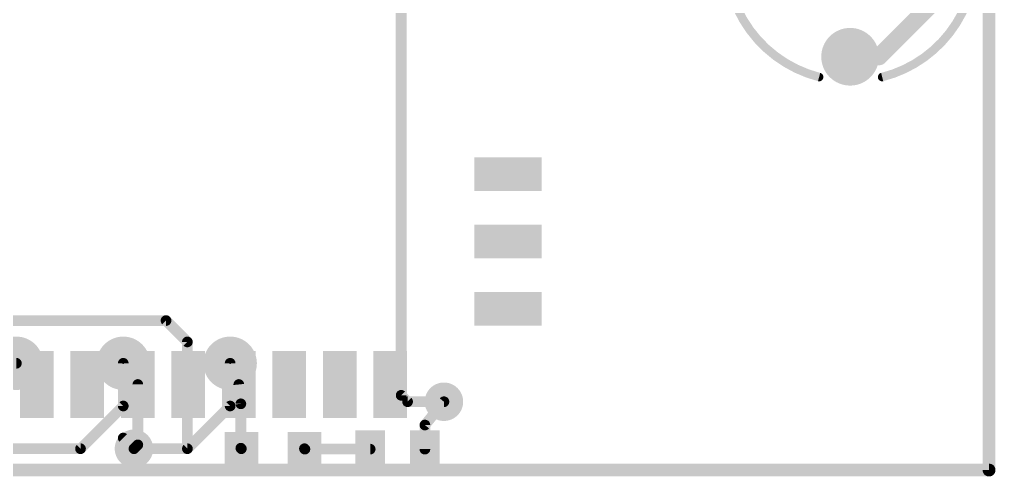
# Model space of a CAD drawing. Extents: x 0 to 54.4, y 0.4 to 50.9.
# Drawn here: x 31.06 to 54.25, y 0.36 to 11.22 of the extents above; entities that cross this region are included whole.
import ezdxf

# ---------------------------------------------------------------- set-up
doc = ezdxf.new("R2010")
doc.units = 0
for name, color, linetype in [('1', 22, 'CONTINUOUS'), ('16', 175, 'CONTINUOUS'), ('17', 82, 'CONTINUOUS'), ('18', 82, 'CONTINUOUS'), ('22', 253, 'CONTINUOUS'), ('24', 7, 'CONTINUOUS')]:
    doc.layers.add(name, color=color, linetype=linetype)

# ---------------------------------------------------------------- blocks, each defined once
blk = doc.blocks.new('RECT')
blk.add_solid([(-0.5, -0.5), (0.5, -0.5), (-0.5, 0.5), (0.5, 0.5)])
blk = doc.blocks.new('ROUNDP')
at = {"const_width": 0.5}
blk.add_lwpolyline([(0, -0.25, 1), (0, 0.25, 1), (0, -0.25)], format="xyb", dxfattribs=at)
blk = doc.blocks.new('PIE')
at = {"const_width": 0.5}
blk.add_lwpolyline([(0, -0.25, 1), (0, 0.25, 1), (0, -0.25)], format="xyb", dxfattribs=at)
blk = doc.blocks.new('ROUNDV')
at = {"const_width": 0.5}
blk.add_lwpolyline([(0, -0.25, 1), (0, 0.25, 1), (0, -0.25)], format="xyb", dxfattribs=at)

msp = doc.modelspace()

# ---------------------------------------------------------------- linework, layer by layer
at = {"layer": '1'}
for points, const_width in [([(54.102, 0.508), (54.102, 50.292)], 0.254), ([(51.4858, 10.3378), (53.34, 12.192)], 0.4064), ([(50.8, 10.3378), (51.4858, 10.3378)], 0.4064), ([(33.874, 2.544), (33.874, 1.108)], 0.254), ([(36.322, 2.084), (36.274, 2.544)], 0.254), ([(36.322, 2.084), (36.322, 1.028)], 0.254), ([(40.6956, 1.5796), (41.148, 2.1336)], 0.254), ([(40.6956, 1.0058), (40.6956, 1.5796)], 0.254), ([(33.874, 1.108), (33.782, 1.016)], 0.254), ([(36.322, 1.028), (36.334, 1.016)], 0.254), ([(37.8442, 1.0058), (37.834, 1.016)], 0.254), ([(39.3956, 1.0058), (37.8442, 1.0058)], 0.254), ([(0.508, 0.508), (54.102, 0.508)], 0.254)]:
    msp.add_lwpolyline(points, dxfattribs=dict(at, const_width=const_width))
for points, const_width in [([(50.8, 10.4394, 1), (50.8, 10.2362)], 0.2032), ([(51.414, 10.4096, 1), (51.5576, 10.266)], 0.2032), ([(51.4858, 10.2362, 1), (51.4858, 10.4394)], 0.2032), ([(33.9375, 2.544, 1), (33.8105, 2.544)], 0.127), ([(36.3372, 2.5506, 1), (36.2108, 2.5374)], 0.127), ([(36.3855, 2.084, 1), (36.2585, 2.084)], 0.127), ([(36.2588, 2.0774, 1), (36.3852, 2.0906)], 0.127), ([(41.1972, 2.0934, 1), (41.0988, 2.1738)], 0.127), ([(40.7591, 1.5796, 1), (40.6321, 1.5796)], 0.127), ([(40.6465, 1.6198, 1), (40.7448, 1.5395)], 0.127), ([(33.8105, 1.108, 1), (33.9375, 1.108)], 0.127), ([(33.9189, 1.0631, 1), (33.8291, 1.1529)], 0.127), ([(33.7371, 1.0609, 1), (33.8269, 0.9711)], 0.127), ([(36.3669, 1.0729, 1), (36.2771, 0.9831)], 0.127), ([(36.2585, 1.028, 1), (36.3855, 1.028)], 0.127), ([(36.2891, 0.9711, 1), (36.3789, 1.0609)], 0.127), ([(37.8789, 1.0609, 1), (37.7891, 0.9711)], 0.127), ([(37.8442, 1.0693, 1), (37.8442, 0.9423)], 0.127), ([(37.7993, 0.9609, 1), (37.8891, 1.0507)], 0.127), ([(39.3956, 0.9423, 1), (39.3956, 1.0693)], 0.127), ([(40.6321, 1.0058, 1), (40.7591, 1.0058)], 0.127), ([(54.0385, 0.508, 1), (54.1655, 0.508)], 0.127), ([(54.102, 0.4445, 1), (54.102, 0.5715)], 0.127)]:
    msp.add_lwpolyline(points, format="xyb", dxfattribs=dict(at, const_width=const_width))
at = {"layer": '16'}
for points, const_width in [([(54.102, 0.508), (54.102, 50.292)], 0.3048), ([(40.132, 2.286), (40.132, 14.732)], 0.254), ([(25.4, 4.064), (34.544, 4.064)], 0.254), ([(34.544, 4.064), (35.052, 3.556)], 0.254), ([(35.052, 3.556), (35.052, 1.016)], 0.254), ([(30.988, 3.048), (30.09, 3.048)], 0.254), ([(33.528, 3.048), (33.528, 2.032)], 0.254), ([(36.068, 3.048), (36.068, 2.032)], 0.254), ([(40.2844, 2.1336), (40.132, 2.286)], 0.254), ([(33.528, 2.032), (32.512, 1.016)], 0.254), ([(36.068, 2.032), (35.052, 1.016)], 0.254), ([(41.148, 2.1336), (40.2844, 2.1336)], 0.254), ([(33.528, 1.27), (33.782, 1.016)], 0.254), ([(32.512, 1.016), (30.2768, 1.016)], 0.254), ([(35.052, 1.016), (33.782, 1.016)], 0.254), ([(0.508, 0.508), (54.102, 0.508)], 0.3048)]:
    msp.add_lwpolyline(points, dxfattribs=dict(at, const_width=const_width))
for points, const_width in [([(34.5889, 4.1089, 1), (34.4991, 4.0191)], 0.127), ([(34.544, 4.0005, 1), (34.544, 4.1275)], 0.127), ([(35.1155, 3.556, 1), (34.9885, 3.556)], 0.127), ([(35.0071, 3.5111, 1), (35.0969, 3.6009)], 0.127), ([(30.988, 2.9845, 1), (30.988, 3.1115)], 0.127), ([(33.5915, 3.048, 1), (33.4645, 3.048)], 0.127), ([(36.1315, 3.048, 1), (36.0045, 3.048)], 0.127), ([(40.1769, 2.3309, 1), (40.0871, 2.2411)], 0.127), ([(40.0685, 2.286, 1), (40.1955, 2.286)], 0.127), ([(33.4645, 2.032, 1), (33.5915, 2.032)], 0.127), ([(33.5729, 1.9871, 1), (33.4831, 2.0769)], 0.127), ([(36.0045, 2.032, 1), (36.1315, 2.032)], 0.127), ([(36.1129, 1.9871, 1), (36.0231, 2.0769)], 0.127), ([(40.2844, 2.1971, 1), (40.2844, 2.0701)], 0.127), ([(40.2395, 2.0887, 1), (40.3293, 2.1785)], 0.127), ([(41.148, 2.0701, 1), (41.148, 2.1971)], 0.127), ([(33.5729, 1.3149, 1), (33.4831, 1.2251)], 0.127), ([(32.4671, 1.0609, 1), (32.5569, 0.9711)], 0.127), ([(32.512, 0.9525, 1), (32.512, 1.0795)], 0.127), ([(33.782, 1.0795, 1), (33.782, 0.9525)], 0.127), ([(33.7371, 0.9711, 1), (33.8269, 1.0609)], 0.127), ([(35.0071, 1.0609, 1), (35.0969, 0.9711)], 0.127), ([(34.9885, 1.016, 1), (35.1155, 1.016)], 0.127), ([(35.052, 0.9525, 1), (35.052, 1.0795)], 0.127), ([(54.0258, 0.508, 1), (54.1782, 0.508)], 0.1524), ([(54.102, 0.4318, 1), (54.102, 0.5842)], 0.1524)]:
    msp.add_lwpolyline(points, format="xyb", dxfattribs=dict(at, const_width=const_width))
at = {"layer": '22'}
for points, const_width in [([(49.3014, 15.24, 0.6678), (50.0634, 9.8552)], 0.2032), ([(51.562, 9.8552, 0.6746), (52.2986, 15.24)], 0.2032), ([(50.0507, 9.806, 1), (50.0761, 9.9044)], 0.1016), ([(51.5495, 9.9044, 1), (51.5745, 9.806)], 0.1016)]:
    msp.add_lwpolyline(points, format="xyb", dxfattribs=dict(at, const_width=const_width))
at = {"layer": '24'}
for p in [(33.528, 3.048), (36.068, 3.048)]:
    msp.add_point(p, dxfattribs=at)

# ---------------------------------------------------------------- block references
at = {"layer": '1'}
for p, xscale, yscale, rotation in [((42.674, 7.544), 0.8, 1.6, 270), ((42.674, 5.944), 0.8, 1.6, 270), ((42.674, 4.344), 0.8, 1.6, 270), ((31.474, 2.544), 0.8, 1.6, 180), ((32.674, 2.544), 0.8, 1.6, 180), ((33.874, 2.544), 0.8, 1.6, 180), ((35.074, 2.544), 0.8, 1.6, 180), ((36.274, 2.544), 0.8, 1.6, 180), ((37.474, 2.544), 0.8, 1.6, 180), ((38.674, 2.544), 0.8, 1.6, 180), ((39.874, 2.544), 0.8, 1.6, 180), ((36.334, 1.016), 0.8, 0.8, 90), ((37.834, 1.016), 0.8, 0.8, 90), ((39.3956, 1.0058), 0.7, 0.9, 180), ((40.6956, 1.0058), 0.7, 0.9, 180)]:
    msp.add_blockref('RECT', p, dxfattribs=dict(at, xscale=xscale, yscale=yscale, rotation=rotation))
at = {"layer": '16', "xscale": 1.27, "yscale": 1.27}
for p in [(30.988, 3.048), (33.528, 3.048), (36.068, 3.048)]:
    msp.add_blockref('PIE', p, dxfattribs=at)
at = {"layer": '17', "xscale": 1.3716, "yscale": 1.3716, "rotation": 90}
msp.add_blockref('ROUNDP', (50.8, 10.3378), dxfattribs=at)
msp.add_blockref('ROUNDP', (50.8, 10.3378), dxfattribs=at)
at = {"layer": '18', "xscale": 0.9144, "yscale": 0.9144}
for p in [(41.148, 2.1336), (41.148, 2.1336), (33.782, 1.016), (33.782, 1.016)]:
    msp.add_blockref('ROUNDV', p, dxfattribs=at)

doc.saveas('drawing.dxf')
